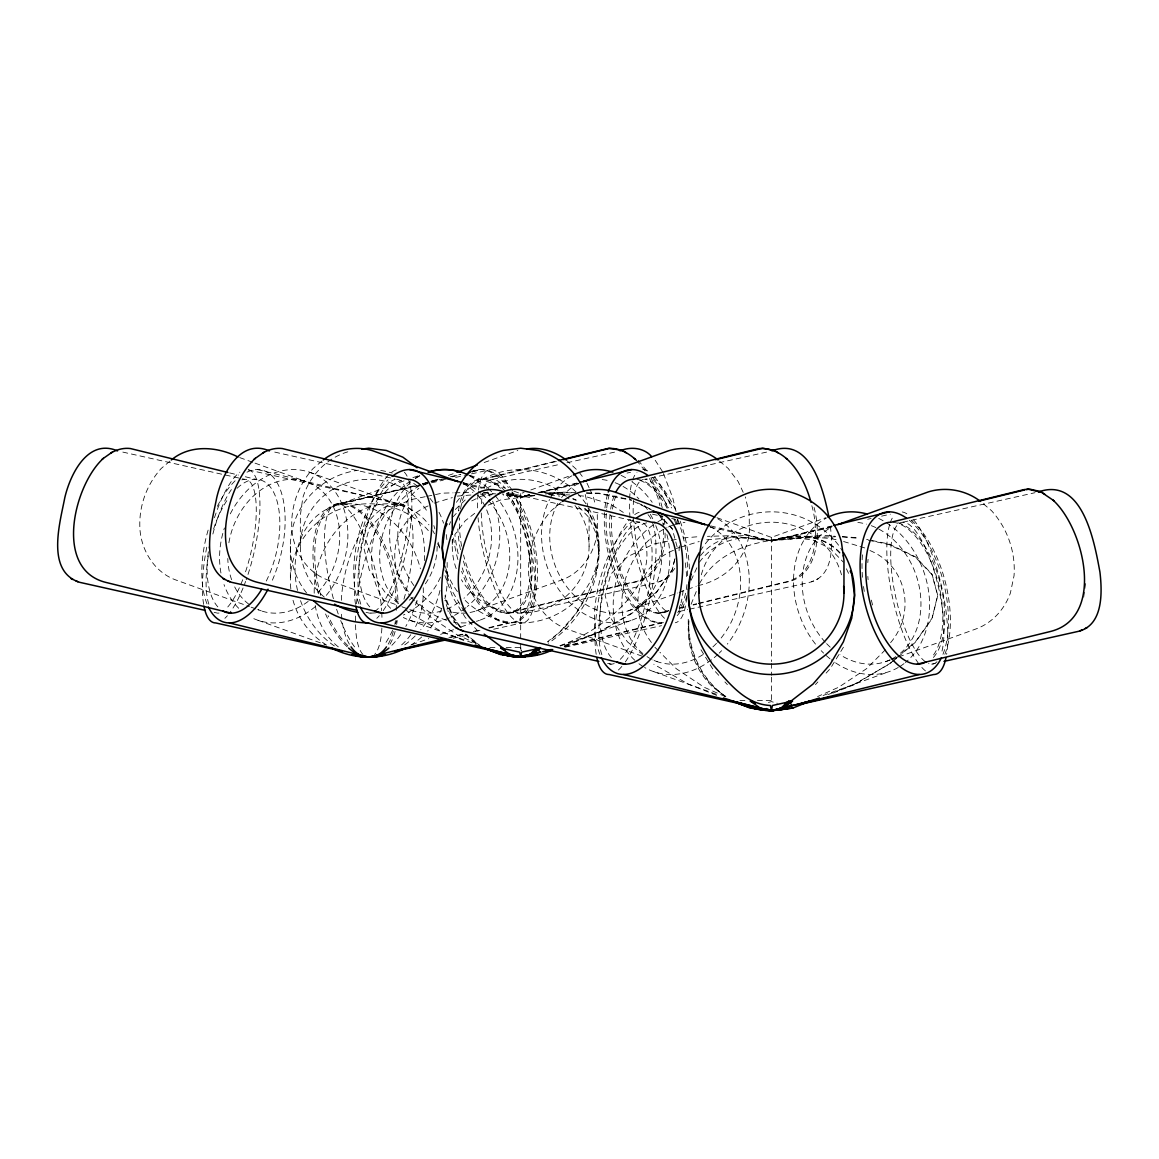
<?xml version="1.0" encoding="UTF-8"?>
<svg xmlns="http://www.w3.org/2000/svg" width="1159" height="1159" viewBox="0 0 1159 1159"><rect width="100%" height="100%" fill="white"/><g stroke="black" fill="none" stroke-linecap="round" stroke-linejoin="round"><path stroke-width="0.75" stroke-dasharray="5 3.75" d="M663.339 529.489C664.889 550.612 656.4 579.5 631.8 582.369L506.353 613.154M665.034 533.024C666.15 553.278 656.704 579.79 633.596 582.369L508.149 613.154M1085.534 583.542L1083.578 598.073M679.362 545.788L678.899 554.074M596.392 570.3C600.391 549.496 600.449 524.476 584.831 508.323M599.073 546.251C600.492 584.527 580.166 622.369 548.236 643.259M688.258 626.266L688.692 626.266C689.692 653.719 702.977 680.898 725.867 696.588C700.659 680.391 685.94 649.185 689.127 619.486M725.534 696.631L712.611 686.968A83.144 81.333 0 0 1 688.258 629.467L688.692 626.266M674.596 559.826L672.119 569.851L656.458 592.075L631.539 613.256L599.073 631.974L562.897 646.287M675.002 558.595L672.119 570.3L656.458 592.51L631.539 613.691L599.073 632.408L564.549 646.085M596.392 569.851C588.729 598.406 571.88 624.73 547.714 642.028M691.097 604.259L696.849 590.061M449.228 524.795L450.648 521.709M691.097 580.297L697.139 567.157M674.755 568.417L668.149 577.588L657.631 582.369L519.855 613.154M890.605 642.637C916.189 612.488 906.874 565.433 869.395 550.308M588.569 592.075L576.11 613.256L559.869 631.974L547.714 641.593M843.419 647.229L830.206 668.7L824.049 675.32M699.399 583.759C726.2 535.762 787.714 537.544 835.378 536.805M815.443 684.592L817.906 681.941M452.778 517.059L459.007 510.583M699.399 562.216C711.104 546.005 730.127 537.501 749.887 537.385C778.631 545.107 807.823 533.111 836.87 539.862M885.404 649.75L866.541 668.7L838.681 687.244L817.588 696.573M455.27 509.525L465.237 499.906L468.482 498.558M700.601 555.625C712.22 540.456 731.372 534.603 749.887 535.762C777.747 547.062 806.635 532.068 835.378 536.342M894.284 659.761L888.996 664.252L854.56 684.1L826.15 695.342M895.603 658.631L915.422 641.782L932.039 618.225L937.703 595.175L932.039 574.227L915.422 556.784L888.996 544.035L866.613 539.384M891.633 662.47L854.56 684.563L831.162 693.835M892.966 661.354L896.921 657.979M898.239 656.863L915.422 642.245L932.039 618.689L937.703 595.654L932.039 574.69L915.422 557.247L888.996 544.513L866.613 539.848M169.953 461.108L161.26 468.424C146.208 484.998 138.37 507.468 139.993 529.822L140.036 530.503C142.064 551.93 155.292 572.792 176.182 580.094L249.402 606.577M321.883 461.108L313.191 468.424C298.124 484.998 290.286 507.468 291.909 529.822L291.952 530.503C293.98 551.93 307.207 572.792 328.098 580.094L396.219 604.723M560.999 502.513L551.336 510.641C535.371 528.229 527.055 552.061 528.779 575.762L532.43 593.046C538.254 609.359 550.684 623.151 567.171 629.076L644.085 656.892M474.712 513.336L465.237 520.768L454.864 534.589A78.392 38.348 76.2 0 0 458.805 556.248M428.106 505.947C390.829 521.695 384.846 566.099 409.924 595.654M673.422 550.308C633.727 567.026 627.28 614.212 653.995 645.693M689.446 609.214L809.547 582.369C835.016 576.182 832.684 542.644 829.858 522.796M471.742 500.905L481.478 496.11L491.793 494.763M659.601 581.789L661.485 580.934M664.6 579.514L666.454 578.674M811.517 581.789L813.401 580.934M816.515 579.514L818.37 578.674M559.942 645.621C606.592 629.945 677.537 571.648 632.64 519.898M488.142 505.194L500.384 500.022L534.792 495.632M347.787 451.836C326.143 458.269 309.294 476.277 302.818 497.718L300.34 515.451L300.34 546.251M333.502 506.382L404.462 480.724M412.908 477.667L419.659 475.233M438.189 479.145L431.38 481.608A68.41 54.14 70.1 0 1 445.418 479.333M448.417 475.451L455.226 472.988M484.172 462.513L517.812 450.503M513.886 491.184L520.681 493.633L524.071 492.416M530.851 489.953L571.546 475.248M476.175 610.88L561.333 580.094C582.224 572.792 595.451 551.93 597.479 530.503L597.262 513.365M411.88 644.752L428.772 638.638M440.594 634.364L454.111 629.482M460.862 627.033L479.449 620.311M716.957 517.696L771.401 537.385L825.86 517.696M628.106 610.88L677.479 593.017M679.188 592.408L685.998 589.945M687.707 589.323L696.211 586.251M697.921 585.628C724.65 580.079 747.83 558.812 749.395 530.503L749.178 513.365L745.338 496.921M560.275 646.027L631.365 620.311M885.346 661.731L890.358 659.92M892.039 659.312L897.052 657.501M898.718 656.892L975.646 629.076C992.133 623.151 1004.563 609.359 1010.387 593.046L1014.038 575.762C1015.762 552.061 1007.446 528.229 991.481 510.641L981.818 502.513M823.078 695.501L888.808 671.742M434.263 503.107L452.329 497.617M676.277 548.482L679.551 547.483M681.202 546.99L699.225 541.514M768.431 702.441L771.401 701.601L777.356 703.281M340.529 503.774L415.444 485.389M422.412 483.68L429.381 481.97M431.134 481.536L439.841 479.391M450.3 476.827L460.746 474.263M472.944 471.278L479.913 469.569M342.325 503.774L420.731 484.534M422.47 484.1L429.438 482.39M431.177 481.97L441.637 479.391M452.097 476.827L460.804 474.697M473.002 471.699L481.709 469.569M481.709 479.333L556.639 460.934M483.506 479.333L556.697 461.369M529.359 494.719L520.681 496.849L503.397 495.154M538.037 492.575L577.993 482.781M529.359 495.154L520.681 497.283L529.127 495.313M578.022 483.216L539.79 492.589L578.225 483.984M832.09 525.896L771.401 540.789L736.588 537.385L705.947 539.862M832.176 526.345L771.401 541.253C795.335 532.517 825.773 534.415 842.216 556.088M448.91 637.464L462.847 634.045M473.292 631.481L478.522 630.192M488.982 627.627L508.149 622.934M450.706 637.464L462.905 634.48M475.103 631.481L480.319 630.192M489.04 628.062L509.946 622.934M658.269 613.154L668.729 610.59M679.174 608.026L686.142 606.316M693.111 604.607L696.602 603.752M698.341 603.332L783.716 582.369C817.501 576.82 819.413 531.561 811.836 505.73M660.065 613.154L667.033 611.445M679.232 608.461L686.2 606.751M693.169 605.041L696.66 604.187M698.399 603.752L785.512 582.369C818.66 577.066 821.137 532.952 814.053 507.425M564.23 646.447L660.065 622.934M564.288 646.881L661.861 622.934A78.392 38.348 76.2 0 1 606.577 509.482M529.127 494.864L520.681 496.849L503.035 494.777M337.747 503.774L443.317 480.174M455.632 477.421L464.44 475.465M471.481 473.886L490.822 469.569M492.807 479.333L559.927 464.324M566.983 462.745L614.676 452.097M529.388 494.893L520.681 496.849L502.079 493.908M627.048 473.075L630.539 472.293M766.592 452.097L644.723 479.333A68.41 20.674 77.4 0 1 667.816 507.874M830.902 527.49L771.401 540.789L728.374 535.762L707.439 536.342M867.642 519.275L871.133 518.493M881.637 516.146L890.387 514.19M902.977 522.202L1035.016 492.691M453.212 638.261L469.047 634.726M493.676 629.221L521.825 622.934M678.841 611.575L687.678 609.605M565.215 647.186L661.499 625.672M931.677 664.15L935.197 663.368M425.194 496.704L409.808 499.906L384.889 511.93L369.228 528.374L363.883 548.135L369.228 569.851L384.889 592.075L400.623 605.447M426.903 496.356L442.274 493.154L453.082 492.85M676.204 539.384L653.821 544.035L627.396 556.784L610.779 574.227L605.114 595.175L610.779 618.225L627.396 641.782L644.578 656.385M683.1 537.95L700.471 536.53M529.127 495.516L520.681 496.849L506.729 493.72M533.024 495.4L520.681 496.849L507.149 493.691M545.382 493.966L561.26 492.111L575.661 492.503M548.902 493.995L561.26 492.546L572.053 492.85M534.502 495.501L520.681 496.849L506.773 493.43M548.323 494.14L569.706 494.951M457.254 496.11L471.655 494.951M480.652 494.227L493.024 494.14M483.202 493.053L491.793 492.575M454.879 492.807L472.886 492.3M489.953 647.374L495.371 647.374M506.222 647.374L520.681 647.374L521.463 650.576M739.906 700.442L746.918 700.442M757.406 700.442L771.401 700.442M586.468 492.807L599.073 493.154L631.539 499.906M586.468 493.241L599.073 493.589L631.539 500.355M842.347 536.53L859.717 537.95M842.347 536.994L859.717 538.413M540.963 492.111L559.869 493.154L566.36 495.849M544.397 492.734L559.869 493.589L566.36 496.298M578.703 495.675L584.093 496.11L610.373 504.107L623.325 512.423M483.622 492.517L495.98 493.966M549.554 494.763L559.869 496.11M652.43 514.19L662.934 516.537M671.684 518.493L675.175 519.275M710.177 527.099L771.401 540.789L792.93 537.385L812.981 540.007L830.206 548.482L843.419 562.216M507.801 492.691L639.84 522.202M463.122 483.984L482.303 488.272M274.755 452.097L394.857 478.928M248.446 469.96L399.754 503.774M122.84 452.097L244.708 479.333M607.62 663.368L611.141 664.15M366.041 612.372L369.576 613.154A68.41 20.674 -77.4 0 0 372.445 612.589M214.125 612.372L217.646 613.154A68.41 20.674 -77.4 0 0 223.586 610.88M710.728 525.896L771.401 540.789C795.972 531.648 826.874 534.415 843.419 556.784M463.354 482.781L484.201 487.896M257.602 469.569L396.986 503.774M229.656 472.915L238.377 475.045M245.346 476.755L255.791 479.333M843.593 541.514L858.341 545.99M859.978 546.483L864.904 547.99M469.801 475.248L505.411 488.113M309.395 472.177L403.998 506.382M239.71 457.588L253.343 462.513M255.038 463.136L306.135 481.608M654.125 660.529L657.472 661.731M654.009 671.742L719.739 695.501M403.028 607.186L408.142 609.04M409.837 609.648L413.241 610.88M409.982 620.311L472.611 642.97M251.112 607.186L256.226 609.04M257.921 609.648L261.326 610.88M258.066 620.311L325.636 644.752M716.668 695.342L688.258 684.1L653.821 664.252M463.658 640.434L442.274 631.974L409.808 613.256L401.941 606.563M572.865 498.558L576.11 499.906M572.865 498.993L576.11 500.355M725.23 696.573L704.136 687.244L676.277 668.7L659.935 652.285M476.566 643.491L457.254 634.929L430.974 617.443L415.864 602.26M637.769 502.919L654.907 511.177M633.104 501.108L654.907 511.612M465.237 634.103L480.13 645.78L466.599 634.596M719.478 461.108L728.171 468.424L738.167 481.593L743.18 492.314M566.172 459.964L578.24 471.061M584.831 508.758L588.569 512.365L596.392 528.808L599.073 548.569M654.893 647.229L658.674 651.01M410.822 597.204L414.603 600.999M578.602 506.686L588.569 517.059L596.392 534.096L599.073 554.06M657.66 513.191L672.119 528.374L677.464 548.135M657.66 513.625L672.119 528.808M718.768 675.32L712.611 668.7L699.399 647.229M724.911 681.941L727.374 684.592M478.001 631.191L465.237 617.443L452.778 597.204L444.955 575.588M655.212 460.282L662.818 472.061M638.16 460.282L646.954 470.916M636.363 460.282L645.157 470.916M579.239 472.379L584.237 478.957M460.051 627.193L452.778 617.501L444.955 598.174M461.094 627.685L452.778 616.095L444.955 595.842M464.353 611.749L452.778 592.075L444.955 569.851M651.344 478.522L659.587 497.269L662.977 510.8M649.547 478.522L657.79 497.269L659.906 505.73M586.961 483.129L589.105 487.722M589.83 489.257L593.408 496.921L595.335 505.15M846.432 568.794L848.707 573.719M663.47 473.538L672.756 497.95L676.219 512.148M585.252 494.502L587.917 506.787M677.363 519.246L678.58 527.012M588.149 508.526L589.091 515.451L589.091 546.251M520.681 647.374L521.072 650.576M664.194 519.261L665.179 527.707M661.803 514.176L663.194 526.012M771.401 537.385L771.401 661.543M771.401 663.325L771.401 675.436M771.401 677.131L771.401 701.601M688.258 619.297L688.258 629.467M520.681 493.633L520.681 641.709M520.681 643.39L520.681 648.475M452.256 539.399L452.256 546.251M447.157 562.448L447.157 580.456M290.358 546.251L290.358 580.456M611.358 657.501A72.553 35.48 -76.2 0 1 605.52 579.312A72.553 35.48 -76.2 0 1 650.025 522.274M599.869 654.313A83.144 40.666 -76.2 0 1 633.567 520.246M700.311 551.003A83.144 81.333 0 0 1 842.506 551.003M701.325 574.806A72.553 70.974 0 0 1 771.401 522.202A72.553 70.974 0 0 1 841.492 574.806M909.25 520.246A83.144 40.666 76.2 0 1 942.948 654.313M892.792 522.274A72.553 35.48 76.2 0 1 937.298 579.312A72.553 35.48 76.2 0 1 931.459 657.501M648.026 514.625A83.144 25.136 -77.4 0 1 651.257 519.478M652.575 522.752A83.144 25.136 -77.4 0 1 624.107 663.614M621.832 666.439A83.144 25.136 -77.4 0 1 617.356 670.902M596.19 654.313A83.144 25.136 -77.4 0 1 629.149 519.913M634.726 514.625A83.144 25.136 -77.4 0 1 640.579 511.959M601.854 654.647A72.553 21.934 -77.4 0 1 619.79 542.991A72.553 21.934 -77.4 0 1 652.082 557.696A72.553 21.934 -77.4 0 1 617.443 661.731M614.198 663.542A72.553 21.934 -77.4 0 1 607.041 662.789M717.885 518.884A83.144 65.802 -70.1 0 1 727.33 644.1M721.608 650.692A83.144 65.802 -70.1 0 1 719.203 653.125M717.957 654.313A83.144 65.802 -70.1 0 1 712.799 658.776M711.481 659.819A83.144 65.802 -70.1 0 1 644.578 667.468M643.086 666.584A83.144 65.802 -70.1 0 1 638.797 663.614M634.77 660.224A83.144 65.802 -70.1 0 1 656.4 522.752M657.892 521.811A83.144 65.802 -70.1 0 1 664.093 518.421M709.627 526.476A72.553 57.414 -70.1 0 1 717.58 642.173M716.465 643.361A72.553 57.414 -70.1 0 1 712.626 647.142M702.905 654.647A72.553 57.414 -70.1 0 1 652.836 659.877M651.315 659.138A72.553 57.414 -70.1 0 1 646.939 656.588M642.883 653.589A72.553 57.414 -70.1 0 1 623.426 587.512A72.553 57.414 -70.1 0 1 666.961 527.606M668.482 526.925A72.553 57.414 -70.1 0 1 673.075 525.128M674.596 524.621A72.553 57.414 -70.1 0 1 684.955 522.477M936.979 661.731A72.553 21.934 77.4 0 1 928.62 663.542M925.375 661.731A72.553 21.934 77.4 0 1 890.735 557.696A72.553 21.934 77.4 0 1 923.028 542.991A72.553 21.934 77.4 0 1 940.963 654.647M925.461 670.902A83.144 25.136 77.4 0 1 920.985 666.439M918.71 663.614A83.144 25.136 77.4 0 1 889.793 524.1M890.242 522.752A83.144 25.136 77.4 0 1 893.922 515.61M902.238 511.959A83.144 25.136 77.4 0 1 908.091 514.625M913.669 519.913A83.144 25.136 77.4 0 1 946.628 654.313M889.982 659.877A72.553 57.414 70.1 0 1 839.913 654.647M830.192 647.142A72.553 57.414 70.1 0 1 826.353 643.361M825.237 642.173A72.553 57.414 70.1 0 1 831.684 527.215M857.863 522.477A72.553 57.414 70.1 0 1 866.512 524.129M871.278 525.679A72.553 57.414 70.1 0 1 877.377 528.345M878.87 529.127A72.553 57.414 70.1 0 1 919.898 590.409A72.553 57.414 70.1 0 1 898.616 654.647M895.878 656.588A72.553 57.414 70.1 0 1 891.503 659.138M898.239 667.468A83.144 65.802 70.1 0 1 831.336 659.819M830.018 658.776A83.144 65.802 70.1 0 1 824.86 654.313M823.614 653.125A83.144 65.802 70.1 0 1 821.209 650.692M815.487 644.1A83.144 65.802 70.1 0 1 826.454 518.044M878.725 518.421A83.144 65.802 70.1 0 1 884.925 521.811M886.418 522.752A83.144 65.802 70.1 0 1 905.382 662.528M904.02 663.614A83.144 65.802 70.1 0 1 899.732 666.584M864.295 591.423A83.144 40.666 76.2 0 1 863.469 586.106M862.484 577.283A83.144 40.666 76.2 0 1 862.528 554.19M911.162 520.246A83.144 40.666 76.2 0 1 944.86 654.313M872.582 604.969A72.553 35.48 76.2 0 1 870.568 596.537M868.091 579.732A72.553 35.48 76.2 0 1 867.845 576.429M867.816 562.608A72.553 35.48 76.2 0 1 868.062 559.304M897.964 522.81A72.553 35.48 76.2 0 1 940.05 582.369A72.553 35.48 76.2 0 1 933.357 657.501M369.779 606.881A68.41 33.452 -76.2 0 1 363.1 537.515A68.41 33.452 -76.2 0 1 401.579 480.348M358.942 603.882A78.392 38.348 -76.2 0 1 388.019 479.84M588.569 507.903A78.392 76.682 0 0 1 568.403 607.084A78.392 76.682 0 0 1 465.237 600.463M457.443 591.583A78.392 76.682 0 0 1 444.955 566.085M456.443 502.282A78.392 76.682 0 0 1 576.11 492.024M577.298 493.212A78.392 76.682 0 0 1 587.7 506.483M574.951 505.512A68.41 66.918 0 0 1 558.681 601.883A68.41 66.918 0 0 1 461.427 579.703M456.182 568.562A68.41 66.918 0 0 1 452.633 539.254M486.476 488.287A68.41 66.918 0 0 1 569.055 498.921M666.7 610.88A68.41 33.452 76.2 0 1 626.309 586.976A68.41 33.452 76.2 0 1 610.17 512.785M610.663 509.076A68.41 33.452 76.2 0 1 614.994 493.937M639.768 480.348A68.41 33.452 76.2 0 1 668.598 511.133M663.426 622.644A78.392 38.348 76.2 0 1 620.862 588.192A78.392 38.348 76.2 0 1 604.781 509.482M604.94 507.903A78.392 38.348 76.2 0 1 608.258 492.024M653.328 479.84A78.392 38.348 76.2 0 1 672.843 507.903M677.754 519.464A78.392 38.348 76.2 0 1 687.475 578.109M686.954 584.585A78.392 38.348 76.2 0 1 677.769 612.647M404.346 472.177A78.392 23.702 -77.4 0 1 407.113 476.19M408.634 479.84A78.392 23.702 -77.4 0 1 381.789 612.647M379.297 615.733A78.392 23.702 -77.4 0 1 376.805 618.312M355.538 604.361A78.392 23.702 -77.4 0 1 389.381 474.176M391.8 472.177A78.392 23.702 -77.4 0 1 397.32 469.67M396.624 479.333A68.41 20.674 -77.4 0 1 405.824 537.515A68.41 20.674 -77.4 0 1 375.502 610.88M360.811 604.201A68.41 20.674 -77.4 0 1 365.592 531.039A68.41 20.674 -77.4 0 1 395.219 479.464M469.569 475.842A78.392 62.035 -70.1 0 1 484.129 487.953M487.273 492.024A78.392 62.035 -70.1 0 1 491.793 499.558M492.589 501.181A78.392 62.035 -70.1 0 1 467.323 606.519M465.976 607.635A78.392 62.035 -70.1 0 1 451.068 617.095M449.417 617.834A78.392 62.035 -70.1 0 1 403.332 617.515M390.626 608.287A78.392 62.035 -70.1 0 1 412.227 479.84M415.371 477.928A78.392 62.035 -70.1 0 1 420.224 475.393M462.963 483.607A68.41 54.14 -70.1 0 1 476.537 493.763M477.638 494.994A68.41 54.14 -70.1 0 1 463.991 598.247M458.761 602.376A68.41 54.14 -70.1 0 1 443.506 610.358M441.898 610.88A68.41 54.14 -70.1 0 1 409.953 609.62M398.261 602.158A68.41 54.14 -70.1 0 1 381.239 540.427A68.41 54.14 -70.1 0 1 421.398 484.81M422.992 484.056A68.41 54.14 -70.1 0 1 429.395 481.608M431.003 481.13A68.41 54.14 -70.1 0 1 439.16 479.58M665.846 610.88A68.41 20.674 77.4 0 1 633.567 500.485M634.292 494.994A68.41 20.674 77.4 0 1 643.375 479.464M683.057 590.38A68.41 20.674 77.4 0 1 681.014 602.694M680.536 604.201A68.41 20.674 77.4 0 1 679.203 607.374M664.542 618.312A78.392 23.702 77.4 0 1 630.134 519.464M630.003 517.754A78.392 23.702 77.4 0 1 629.554 500.456M629.627 498.674A78.392 23.702 77.4 0 1 632.234 481.304M632.713 479.84A78.392 23.702 77.4 0 1 637.001 472.177M642.752 469.569A78.392 23.702 77.4 0 1 649.547 472.177M654.444 476.755A78.392 23.702 77.4 0 1 671.481 507.903M675.538 519.464A78.392 23.702 77.4 0 1 677.638 526.403M685.259 562.868A78.392 23.702 77.4 0 1 686.722 578.109M686.65 597.233A78.392 23.702 77.4 0 1 675.291 622.76M655.762 525.578A68.41 54.14 70.1 0 1 602.521 611.735A68.41 54.14 70.1 0 1 558.812 501.746M561.637 497.588A68.41 54.14 70.1 0 1 581.644 482.202M602.187 479.58A68.41 54.14 70.1 0 1 610.344 481.13M615.154 482.724A68.41 54.14 70.1 0 1 621.528 485.607M623.078 486.461A68.41 54.14 70.1 0 1 638.928 498.921M644.52 505.512A68.41 54.14 70.1 0 1 647.577 509.815M650.344 514.306A68.41 54.14 70.1 0 1 655.096 523.926M666.932 534.574A78.392 62.035 70.1 0 1 599.246 620.529A78.392 62.035 70.1 0 1 549.554 499.558M550.38 497.979A78.392 62.035 70.1 0 1 571.778 475.842M621.123 475.393A78.392 62.035 70.1 0 1 625.976 477.928M631.916 481.724A78.392 62.035 70.1 0 1 652.169 502.282M659.891 515.349A78.392 62.035 70.1 0 1 663.919 524.795M475.726 643.274A78.392 76.682 0 0 1 465.237 634.683M456.443 624.426A78.392 76.682 0 0 1 444.955 600.304M668.497 610.88A68.41 33.452 76.2 0 1 629.004 588.497A68.41 33.452 76.2 0 1 611.648 516.19M612.459 509.076A68.41 33.452 76.2 0 1 616.095 495.53M636.928 479.391A68.41 33.452 76.2 0 1 668.714 507.874M673.987 519.015A68.41 33.452 76.2 0 1 675.885 523.926M606.736 507.903A78.392 38.348 76.2 0 1 610.054 492.024M652.43 477.479A78.392 38.348 76.2 0 1 676.117 511.09M680.174 521.188A78.392 38.348 76.2 0 1 689.402 571.3M686.852 595.552A78.392 38.348 76.2 0 1 676.363 616.53M437.16 546.251A68.41 66.918 0 0 1 424.107 585.57M413.198 597.117A68.41 66.918 0 0 1 408.953 600.391M375.893 612.792A68.41 66.918 0 0 1 368.75 613.154M324.317 597.117A68.41 66.918 0 0 1 325.013 494.792A68.41 66.918 0 0 1 428.004 512.785M433.828 525.578A68.41 66.918 0 0 1 434.842 528.924M446.244 568.779A78.392 76.682 0 0 1 444.897 598.696M441.825 608.243A78.392 76.682 0 0 1 427.685 631.032M421.731 636.972A78.392 76.682 0 0 1 410.866 645.143M326.65 645.143A78.392 76.682 0 0 1 293.024 600.304M290.822 588.801A78.392 76.682 0 0 1 337.964 509.931A78.392 76.682 0 0 1 428.801 531.155M437.479 543.557A78.392 76.682 0 0 1 440.507 549.569M440.507 577.139A78.392 76.682 0 0 1 403.448 615.009M306.555 592.93A78.392 76.682 0 0 1 358.522 470.221M380.688 470.453A78.392 76.682 0 0 1 392.307 473.104M413.705 483.419A78.392 76.682 0 0 1 419.167 487.519M429.888 498.24A78.392 76.682 0 0 1 432.988 502.282M439.058 512.307A78.392 76.682 0 0 1 443.535 523.202M446.244 534.574A78.392 76.682 0 0 1 446.852 539.572M237.044 488.287A68.41 33.452 -76.2 0 1 276.813 500.311A68.41 33.452 -76.2 0 1 265.295 583.006M217.849 606.881A68.41 33.452 -76.2 0 1 209.272 546.251M213.633 528.924A68.41 33.452 -76.2 0 1 228.004 498.921M341.354 600.304A78.392 38.348 -76.2 0 1 386.367 506.382A78.392 38.348 -76.2 0 1 424.382 560.608M417.081 600.304A78.392 38.348 -76.2 0 1 405.795 626.411M400.608 634.683A78.392 38.348 -76.2 0 1 390.25 646.867M349.366 644.23A78.392 38.348 -76.2 0 1 341.282 610.648M246.968 472.177A78.392 38.348 -76.2 0 1 283.013 498.848A78.392 38.348 -76.2 0 1 271.105 583.006M207.012 603.882A78.392 38.348 -76.2 0 1 208.765 527.997M217.356 506.353A78.392 38.348 -76.2 0 1 236.103 479.84M506.208 494.531A68.41 33.452 76.2 0 1 522.028 603.868A68.41 33.452 76.2 0 1 462.644 558.45M460.514 549.728A68.41 33.452 76.2 0 1 457.805 528.924M458.471 510.916A68.41 33.452 76.2 0 1 500.471 488.287M347.265 646.867A78.392 38.348 76.2 0 1 325.563 613.98M318.493 593.785A78.392 38.348 76.2 0 1 346.092 504.513A78.392 38.348 76.2 0 1 396.059 613.98M395.407 620.702A78.392 38.348 76.2 0 1 394.842 624.426M393.307 631.452A78.392 38.348 76.2 0 1 388.149 644.23M511.771 492.024A78.392 38.348 76.2 0 1 526.794 611.242A78.392 38.348 76.2 0 1 461.601 571.3M457.877 559.58A78.392 38.348 76.2 0 1 453.531 537.906M470.25 472.177A78.392 38.348 76.2 0 1 508.424 487.519M241.825 479.898A68.41 20.674 -77.4 0 1 256.211 506.208A68.41 20.674 -77.4 0 1 244.984 573.473M242.724 579.703A68.41 20.674 -77.4 0 1 225.686 609.127M208.895 604.201A68.41 20.674 -77.4 0 1 208.736 553.234M212.865 534.038A68.41 20.674 -77.4 0 1 231.394 489.576M356.465 603.781A78.392 23.702 -77.4 0 1 399.174 503.788A78.392 23.702 -77.4 0 1 403.651 600.304M396.813 620.514A78.392 23.702 -77.4 0 1 395.451 623.875M392.597 630.279A78.392 23.702 -77.4 0 1 384.817 644.23M363.013 654.531A78.392 23.702 -77.4 0 1 355.697 613.98M248.229 469.728A78.392 23.702 -77.4 0 1 246.186 579.775M245.607 581.398A78.392 23.702 -77.4 0 1 244.404 584.585M243.057 587.99A78.392 23.702 -77.4 0 1 229.873 612.647M227.381 615.733A78.392 23.702 -77.4 0 1 224.889 618.312M203.622 604.361A78.392 23.702 -77.4 0 1 206.954 546.251M214.444 517.754A78.392 23.702 -77.4 0 1 239.884 472.177M228.888 542.76A68.41 54.14 -70.1 0 1 313.872 485.114A68.41 54.14 -70.1 0 1 316.958 593.567M308.178 601.405A68.41 54.14 -70.1 0 1 258.037 609.62M248.808 604.201A68.41 54.14 -70.1 0 1 233.596 584.614M231.612 579.703A68.41 54.14 -70.1 0 1 227.787 558.45M314.205 593.191A78.392 62.035 -70.1 0 1 357.001 512.771A78.392 62.035 -70.1 0 1 428.946 524.839M432.771 530.634A78.392 62.035 -70.1 0 1 434.48 533.777M438.059 542.122A78.392 62.035 -70.1 0 1 440.406 550.264M439.971 590.467A78.392 62.035 -70.1 0 1 420.746 629.757M415.183 635.943A78.392 62.035 -70.1 0 1 403.158 645.94M338.327 646.867A78.392 62.035 -70.1 0 1 315.262 605.52M230.308 513.828A78.392 62.035 -70.1 0 1 326.418 482.028A78.392 62.035 -70.1 0 1 325.085 596.827M315.407 606.519A78.392 62.035 -70.1 0 1 251.416 617.515M238.711 608.287A78.392 62.035 -70.1 0 1 224.006 584.585M220.949 573.024A78.392 62.035 -70.1 0 1 224.411 527.997M488.156 500.166A68.41 54.14 70.1 0 1 505.628 580.456A68.41 54.14 70.1 0 1 447.533 610.88M441.115 608.432A68.41 54.14 70.1 0 1 420.558 593.567M413.908 585.57A68.41 54.14 70.1 0 1 418.863 488.287M423.31 485.302A68.41 54.14 70.1 0 1 429.728 482.202M463.238 482.724A68.41 54.14 70.1 0 1 480.84 493.154M482.115 494.241A68.41 54.14 70.1 0 1 487.012 498.921M334.357 645.94A78.392 62.035 70.1 0 1 300.398 600.304M297.544 590.467A78.392 62.035 70.1 0 1 340.717 504.542A78.392 62.035 70.1 0 1 420.398 568.779M423.223 587.729A78.392 62.035 70.1 0 1 414.487 628.729M410.793 634.683A78.392 62.035 70.1 0 1 399.189 646.867M495.139 495.661A78.392 62.035 70.1 0 1 476.349 621.253M474.77 621.644A78.392 62.035 70.1 0 1 453.314 621.977M446.621 620.311A78.392 62.035 70.1 0 1 416.936 601.738M408.287 591.583A78.392 62.035 70.1 0 1 413.777 479.84M415.241 478.754A78.392 62.035 70.1 0 1 419.862 475.842M469.207 475.393A78.392 62.035 70.1 0 1 486.78 487.128M488.084 488.301A78.392 62.035 70.1 0 1 494.053 494.429M508.004 492.401A68.41 20.674 77.4 0 1 531.416 583.933A68.41 20.674 77.4 0 1 506.541 602.912A68.41 20.674 77.4 0 1 481.26 512.785M481.405 503.788A68.41 20.674 77.4 0 1 482.724 493.154M484.042 488.287A68.41 20.674 77.4 0 1 505.179 488.287M354.567 646.867A78.392 23.702 77.4 0 1 340.688 620.514M338.24 613.98A78.392 23.702 77.4 0 1 336.516 608.953M333.415 598.696A78.392 23.702 77.4 0 1 339.79 504.035A78.392 23.702 77.4 0 1 381.63 610.648M381.731 612.329A78.392 23.702 77.4 0 1 381.977 618.805M381.876 628.019A78.392 23.702 77.4 0 1 374.502 654.531M512.495 492.024A78.392 23.702 77.4 0 1 534.994 592.684A78.392 23.702 77.4 0 1 507.874 612.952A78.392 23.702 77.4 0 1 478.073 517.754M477.595 507.903A78.392 23.702 77.4 0 1 478.232 492.024M478.493 490.04A78.392 23.702 77.4 0 1 509.728 486.983M506.874 493.154A68.41 33.452 76.2 0 1 523.593 604.201A68.41 33.452 76.2 0 1 463.528 554.973M461.615 546.251A68.41 33.452 76.2 0 1 459.616 517.957M460.543 509.076A68.41 33.452 76.2 0 1 505.73 491.851M347.888 645.737A78.392 38.348 76.2 0 1 328.069 615.617M320.753 595.436A78.392 38.348 76.2 0 1 344.542 503.89A78.392 38.348 76.2 0 1 398.073 603.781M397.218 620.702A78.392 38.348 76.2 0 1 396.639 624.426M395.103 631.452A78.392 38.348 76.2 0 1 389.12 645.592M472.046 472.177A78.392 38.348 76.2 0 1 529.851 525.809A78.392 38.348 76.2 0 1 520.145 619.993A78.392 38.348 76.2 0 1 462.195 567.838"/><path stroke-width="1.5" d="M691.097 574.227C683.375 605.751 694.777 638.261 712.611 664.252C728.055 681.97 744.715 704.324 770.416 705.498L771.401 710.8L792.93 708.019L809.953 701.123L771.401 710.8L749.887 708.019L732.865 701.123C750.366 709.192 770.156 713.35 789.163 708.019M552.582 649.822C531.155 660.442 505.425 658.182 484.332 648.026L500.384 654.531L520.681 657.139L521.608 652.155L540.514 648.026L531.3 654.531M447.084 523.882L444.955 528.374L442.274 548.135L444.534 566.519M535.139 649.141L530.3 654.284C511.554 661.948 493.01 649.938 475.161 644.983M782.673 708.019L792.452 701.123L788.902 701.123L786.744 702.325L781.615 707.758C761.811 715.9 742.224 703.209 723.361 697.993M103.426 458.327C74.277 484.448 53.184 569.228 105.715 582.369L231.163 613.154M255.342 458.327C226.193 484.448 205.1 569.228 257.631 582.369L383.078 613.154M489.996 499.935C459.08 527.635 436.711 617.544 492.416 631.496L625.483 664.15M530.344 654.531L537.168 648.026M781.659 708.019L788.902 701.123M171.329 459.964C190.192 444.216 217.211 446.519 238.015 456.979M323.26 459.964C336.979 449.098 356.146 445.534 372.908 450.822L458.051 481.608A68.41 54.14 -70.1 0 0 454.661 480.623M562.318 501.427C576.878 490.112 597.015 486.389 614.676 491.967L704.991 524.621A72.553 57.414 -70.1 0 0 700.166 523.288M540.514 648.026C530.286 656.834 516.871 658.978 503.933 654.531M792.452 701.123C782.948 708.511 771.112 713.336 758.986 708.859M111.003 452.995C116.61 449.547 123.781 447.693 130.344 448.533L227.917 472.481M262.919 452.995C268.526 449.547 275.697 447.693 282.26 448.533L407.722 479.333A68.41 33.452 -76.2 0 1 427.7 554.973A68.41 33.452 -76.2 0 1 374.647 610.88M498.037 494.27C503.977 490.634 511.583 488.649 518.551 489.547L651.604 522.202A72.553 35.48 -76.2 0 1 672.799 602.448A72.553 35.48 -76.2 0 1 616.53 661.731M102.195 459.196L112.437 451.981M254.111 459.196L264.353 451.981M488.692 500.862L499.558 493.198M943.991 661.398L1077.783 631.496C1103.513 625.672 1102.267 592.162 1099.934 572.082C1094.589 543.281 1083.129 476.175 1038.536 491.909M539.877 647.49C530.46 656.921 517.233 659.036 504.585 654.531M1079.884 630.873L1081.869 629.974M1085.186 628.468L1087.142 627.57M512.22 655.414L520.681 657.139L525.36 655.139M819.456 697.993L807.533 701.717M774.299 709.685L771.401 710.8L759.464 708.859M456.921 472.365L477.363 464.976M837.827 524.621L928.142 491.967C945.802 486.389 965.94 490.112 980.5 501.427M381.282 622.934L520.681 657.139L525.375 655.588M488.808 649.141L520.681 657.139L525.751 655.588M517.624 655.733L520.681 657.139L527.388 655.226M545.875 651.3L551.003 649.837M774.719 709.859L771.401 710.8L761.477 708.772M802.579 703.339L809.025 701.499L804.578 702.6M528.982 655.371L524.259 656.66L529.518 655.299M792.93 708.019L775.212 710.279L780.224 708.931M537.414 654.531L520.681 657.139L527.591 655.313L520.681 657.139L519.739 652.155L500.833 648.026L510.047 654.531M623.571 674.509L771.401 710.8L774.907 709.916L771.401 710.8L767.953 709.974L771.401 710.8L783.354 708.859M542.687 651.706L551.293 649.475M545.947 651.3L552.582 649.576L545.614 651.315M799.188 704.353L814.444 700.442M536.762 654.531L520.681 657.139L540.022 652.155L538.08 649.141M775.212 710.279L781.659 708.714M529.982 655.241L521.854 656.994M780.876 708.888L772.662 710.641M798.305 704.513L807.012 702.311L798.652 704.411M804.694 702.441L809.953 701.123M529.127 655.414L520.681 657.139L540.963 652.155M524.433 656.66L529.402 655.429M558.377 460.514L609.011 448.229L623.629 450.706M563.665 459.659L608.968 448.533C619.297 447.635 629.12 453.459 636.363 460.282M579.732 482.347L631.829 469.569M715.581 459.659L762.723 448.229L775.545 450.706M833.828 525.462L889.301 511.843M978.906 501.152L1024.426 489.982M441.941 639.174L368.75 657.139L361.724 655.559M370.547 657.139L377.515 655.429M394.944 651.155L419.341 645.172M917.334 664.15L1050.402 631.496C1106.106 617.544 1083.737 527.635 1052.821 499.935M919.246 674.509L771.401 710.8L737.617 702.325M803.462 703.383L828.062 697.356M520.681 657.139L527.62 655.487M774.864 709.974L771.401 710.8L767.924 709.873M619.978 450.909C630.467 446.316 644.056 447.649 651.706 456.66M771.894 450.909C810.663 435.798 823.759 491.3 829.004 517.479M375.791 655.559L368.75 657.139L229.366 622.934M395.147 651.242L446.172 639.84M799.797 704.455L933.763 674.509A83.144 25.136 77.4 0 0 946.005 657.704M786.744 702.325L772.401 705.498L771.401 710.8L768.098 709.786L771.401 710.8L781.34 708.772M1026.179 489.547L1028.134 489.228M526.563 449.084C540.355 446.461 555.233 451.662 566.172 459.964M361.724 449.113L368.75 448.2L386.309 450.46L402.883 457.182L417.023 467.787M1028.207 489.199L1041.593 492.387L1054.125 500.862M760.145 708.019L750.366 701.123L753.35 701.717M504.281 491.909C459.688 476.175 448.229 543.281 442.883 572.082C440.55 592.162 439.304 625.672 465.034 631.496L598.826 661.398M269.453 450.909C239.623 437.957 221.977 474.726 216.661 497.95C211.894 522.883 197.494 571.662 231.8 582.369L357.204 610.402M117.537 450.909C87.707 437.957 70.062 474.726 64.745 497.95C59.978 522.883 45.578 571.662 79.884 582.369L205.288 610.402M743.02 704.455L609.054 674.509A83.144 25.136 -77.4 0 1 596.813 657.704M493.633 651.097L367.591 622.934A78.392 23.702 -77.4 0 1 355.871 606.186M342.369 651.242L215.675 622.934A78.392 23.702 -77.4 0 1 203.955 606.186M1041.724 491.851L1030.105 489.199L1024.266 489.547L891.213 522.202A72.553 35.48 76.2 0 0 870.018 602.448A72.553 35.48 76.2 0 0 926.287 661.731M653.517 511.843L708.989 525.462M409.518 469.569L461.615 482.347M741.209 703.339L733.792 701.499L741.861 703.803M491.923 650.04L485.215 648.374L492.053 650.329M768.518 709.685L771.401 710.8L791.93 705.498L789.859 702.325M455.675 627.57L457.631 628.468M460.949 629.974L462.934 630.873M222.977 578.674L224.832 579.514M227.946 580.934L229.83 581.789M71.061 578.674L72.916 579.514M76.03 580.934L77.914 581.789M750.366 701.123L755.219 703.354M766.548 708.569L771.401 710.8L782.166 707.903L812.981 684.1L830.206 664.252L843.419 641.782L851.72 618.225L854.56 595.175L851.72 574.227L850.213 571.054M500.833 648.026L505.411 650.127M810.981 502.34C804.708 478.58 787.816 446.997 759.087 448.533L633.625 479.333A68.41 33.452 76.2 0 0 615.733 492.401M503.643 648.576L484.172 634.103M1043.259 493.198L1044.781 494.27M776.994 451.981L778.428 452.995M786.005 458.327L787.236 459.196M625.078 451.981L626.512 452.995M634.074 458.327L635.32 459.196M718.102 459.964C704.368 449.098 685.201 445.534 668.453 450.822L583.296 481.608A68.41 54.14 70.1 0 1 586.686 480.623M583.89 491.286C576.907 470.989 558.493 456.516 538.341 450.503L520.681 448.2L503.006 450.503C480.145 456.892 461.427 474.871 454.734 497.718L452.256 515.451L452.256 534.27M843.969 593.176L843.969 560.521L841.347 541.717C831.249 504.556 789.714 481.724 752.785 491.59L752.669 491.633C728.417 498.413 708.569 517.479 701.47 541.717L698.848 560.521L698.848 593.176M636.465 518.044A83.144 40.666 -76.2 0 1 677.798 603.796A83.144 40.666 -76.2 0 1 601.362 657.704M941.456 657.704A83.144 40.666 76.2 0 1 865.02 603.796A83.144 40.666 76.2 0 1 906.352 518.044M843.636 586.454A72.553 70.974 0 0 1 772.271 664.15A72.553 70.974 0 0 1 699.036 588.135M843.419 552.51A83.144 81.333 0 0 1 771.401 674.509A83.144 81.333 0 0 1 699.399 552.51M675.393 514.103A83.144 65.802 -70.1 0 1 714.813 517.247M839.406 524.129A72.553 57.414 70.1 0 1 842.651 523.288M828.004 517.247A83.144 65.802 70.1 0 1 867.425 514.103M392.075 476.407A78.392 38.348 -76.2 0 1 435.827 503.629A78.392 38.348 -76.2 0 1 411.894 602.216A78.392 38.348 -76.2 0 1 360.333 607.084M608.258 492.024A78.392 38.348 76.2 0 1 647.91 475.393M444.143 562.868A78.392 76.682 0 0 1 452.778 507.903M428.482 472.177A78.392 62.035 -70.1 0 1 467.961 474.973M573.386 474.973A78.392 62.035 70.1 0 1 612.865 472.177M406.476 647.678A78.392 76.682 0 0 1 331.039 647.678M388.902 648.069A78.392 38.348 -76.2 0 1 351.047 646.867M386.469 646.867A78.392 38.348 76.2 0 1 348.598 648.069M268.033 589.207A78.392 38.348 -76.2 0 1 208.417 607.084M261.76 589.265A68.41 33.452 -76.2 0 1 222.731 610.88M358.044 612.329A68.41 66.918 0 0 1 334.545 604.201M368.75 622.934A78.392 76.682 0 0 1 313.321 600.463M467.772 473.857A78.392 38.348 76.2 0 1 470.25 472.177M385.498 654.531A78.392 62.035 -70.1 0 1 352.669 654.531M384.846 654.531A78.392 62.035 70.1 0 1 352.017 654.531M428.106 472.177A78.392 62.035 70.1 0 1 460.949 472.177M377.153 655.965A78.392 38.348 76.2 0 1 367.591 656.921M774.734 709.699L771.401 710.8L774.719 709.786"/></g></svg>
